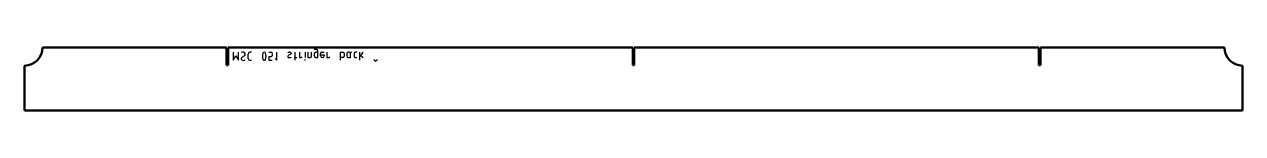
# Model space of a CAD drawing. Header units: millimetres. Extents: x 0 to 1500, y 0 to 78.
import ezdxf

# ---------------------------------------------------------------- set-up
doc = ezdxf.new("R2010")
doc.units = ezdxf.units.MM
doc.layers.add('IV_MARK_SURFACE_BACK', color=91, linetype='Continuous', lineweight=25, true_color=0x80ff80)
doc.layers.add('IV_OUTER_PROFILE', color=7, linetype='Continuous', lineweight=50)

msp = doc.modelspace()

# ---------------------------------------------------------------- linework, layer by layer
at = {"layer": 'IV_MARK_SURFACE_BACK'}
for p, q in [((359.8, 75.4), (357, 75.4)), ((257, 72.1), (257, 62.1)), ((257, 62.1), (260.3, 67.6)), ((260.3, 67.6), (263.7, 62.1)), ((263.7, 62.1), (263.7, 72.1)), ((270.9, 67.6), (268.1, 65.9)), ((275.3, 69.8), (275.3, 64.3)), ((279.8, 72.1), (277.6, 72.1)), ((277.6, 62.1), (279.8, 62.1)), ((300.9, 72.1), (303.7, 72.1)), ((303.7, 66.5), (300.9, 66.5)), ((300.9, 66.5), (300.9, 62.1)), ((300.9, 62.1), (305.3, 62.1)), ((305.3, 69.8), (305.3, 68.7)), ((308.7, 64.3), (310.9, 62.1)), ((310.9, 62.1), (310.9, 72.1)), ((324.2, 67.1), (324.2, 66.5)), ((327.6, 69.3), (325.3, 68.2)), ((325.9, 72.1), (327, 72.1)), ((325.9, 65.4), (327, 65.4)), ((328.7, 70.9), (328.7, 70.4)), ((332, 65.4), (333.1, 65.4)), ((333.1, 72.1), (333.1, 65.4)), ((333.1, 65.4), (333.1, 62.1)), ((333.1, 65.4), (335.3, 65.4)), ((338.7, 72.1), (338.7, 65.4)), ((338.7, 65.4), (340.9, 65.4)), ((345.6, 72.1), (345.6, 65.4)), ((349.2, 72.1), (349.2, 65.4)), ((349.2, 65.4), (352, 65.4)), ((353.7, 67.1), (353.7, 72.1)), ((357, 70.4), (357, 67.1)), ((361.4, 72.1), (358.7, 72.1)), ((358.7, 65.4), (361.4, 65.4)), ((361.4, 72.1), (361.4, 73.7)), ((361.4, 65.4), (361.4, 72.1)), ((364.8, 68.7), (364.8, 70.4)), ((364.8, 68.7), (369.2, 68.7)), ((364.8, 67.6), (364.8, 68.7)), ((366.4, 72.1), (369.2, 72.1)), ((369.2, 68.7), (369.2, 67.6)), ((372.6, 72.1), (372.6, 65.4)), ((372.6, 65.4), (374.8, 65.4)), ((389.2, 65.4), (389.2, 72.1)), ((389.2, 72.1), (392, 72.1)), ((392, 65.4), (389.2, 65.4)), ((389.2, 62.1), (389.2, 65.4)), ((393.7, 70.4), (393.7, 67.1)), ((397, 70.4), (397, 67.6)), ((399.8, 72.1), (398.7, 72.1)), ((399.2, 65.4), (401.4, 65.4)), ((401.4, 70.4), (401.4, 70.9)), ((401.4, 65.4), (401.4, 70.4)), ((405.9, 70.4), (405.9, 67.1)), ((409.2, 72.1), (407.6, 72.1)), ((407.6, 65.4), (409.2, 65.4)), ((412.6, 72.1), (412.6, 68.7)), ((412.6, 68.7), (412.6, 62.1)), ((412.6, 68.7), (417, 65.4)), ((414.2, 67.6), (417, 72.1)), ((430.3, 63.2), (432.6, 60.9)), ((432.6, 60.9), (434.8, 63.2))]:
    msp.add_line(p, q, dxfattribs=at)
msp.add_circle((345.6, 62.3), 0.278, dxfattribs=at)
for centre, radius, start, end in [((359.8, 73.7), 1.67, 0, 90), ((269.1, 68.4), 3.74, 79.0373, 123.5826), ((269.2, 64), 2.21, 120.7016, 220.3737), ((269.8, 66.7), 4.69, 241.7153, 298.2847), ((269.7, 69.7), 2.39, 300.441, 87.6315), ((277.6, 69.8), 2.22, 90, 180), ((277.6, 64.3), 2.22, 180, 270), ((307.1, 67.1), 14, 163.8661, 196.1339), ((295.3, 70.2), 1.81, 23.0373, 156.9627), ((295.3, 63.9), 1.8, 202.4119, 337.5881), ((283.6, 67.1), 14, 343.8661, 16.1339), ((303, 69.8), 2.38, 1.0861, 72.6537), ((303, 68.8), 2.38, 287.3463, 358.9139), ((325.9, 70.2), 1.82, 90.3744, 157.0058), ((326.1, 66.3), 2, 111.8601, 158.1399), ((325.9, 67.2), 1.82, 202.9942, 269.6256), ((327, 70.2), 1.82, 22.9942, 89.6256), ((327, 67.2), 1.82, 270.3744, 337.0058), ((326.8, 71.1), 2, 291.8601, 338.1399), ((340.9, 66.5), 1.11, 270, 0), ((352, 67.1), 1.67, 270, 0), ((358.7, 70.4), 1.67, 90, 180), ((358.7, 67.1), 1.67, 180, 270), ((366.4, 70.4), 1.67, 90, 180), ((367, 67.6), 2.22, 180, 0), ((374.8, 66.5), 1.11, 270, 0), ((392, 70.4), 1.67, 0, 90), ((392, 67.1), 1.67, 270, 0), ((398.7, 70.4), 1.67, 90, 180), ((399.2, 67.6), 2.22, 180, 270), ((399.8, 70.4), 1.67, 0, 90), ((402.6, 70.9), 1.11, 90, 180), ((407.6, 70.4), 1.67, 90, 180), ((407.6, 67.1), 1.67, 180, 270)]:
    msp.add_arc(centre, radius, start, end, dxfattribs=at)
at = {"layer": 'IV_OUTER_PROFILE'}
for p, q in [((22.5, 77.9), (249, 77.9)), ((249, 56.2), (249, 77.9)), ((251, 77.9), (251, 56.2)), ((251, 77.9), (749, 77.9)), ((749, 56.2), (749, 77.9)), ((751, 77.9), (1249, 77.9)), ((751, 77.9), (751, 56.2)), ((1249, 56.2), (1249, 77.9)), ((1251, 77.9), (1251, 56.2)), ((1251, 77.9), (1477.5, 77.9)), ((0, 0), (0, 55.4)), ((251, 56.2), (249, 56.2)), ((751, 56.2), (749, 56.2)), ((1251, 56.2), (1249, 56.2)), ((1500, 55.4), (1500, 0)), ((1500, 0), (0, 0))]:
    msp.add_line(p, q, dxfattribs=at)
for centre, start, end in [((0, 77.9), 270, 0), ((1500, 77.9), 180, 270)]:
    msp.add_arc(centre, 22.5, start, end, dxfattribs=at)

doc.saveas('drawing.dxf')
